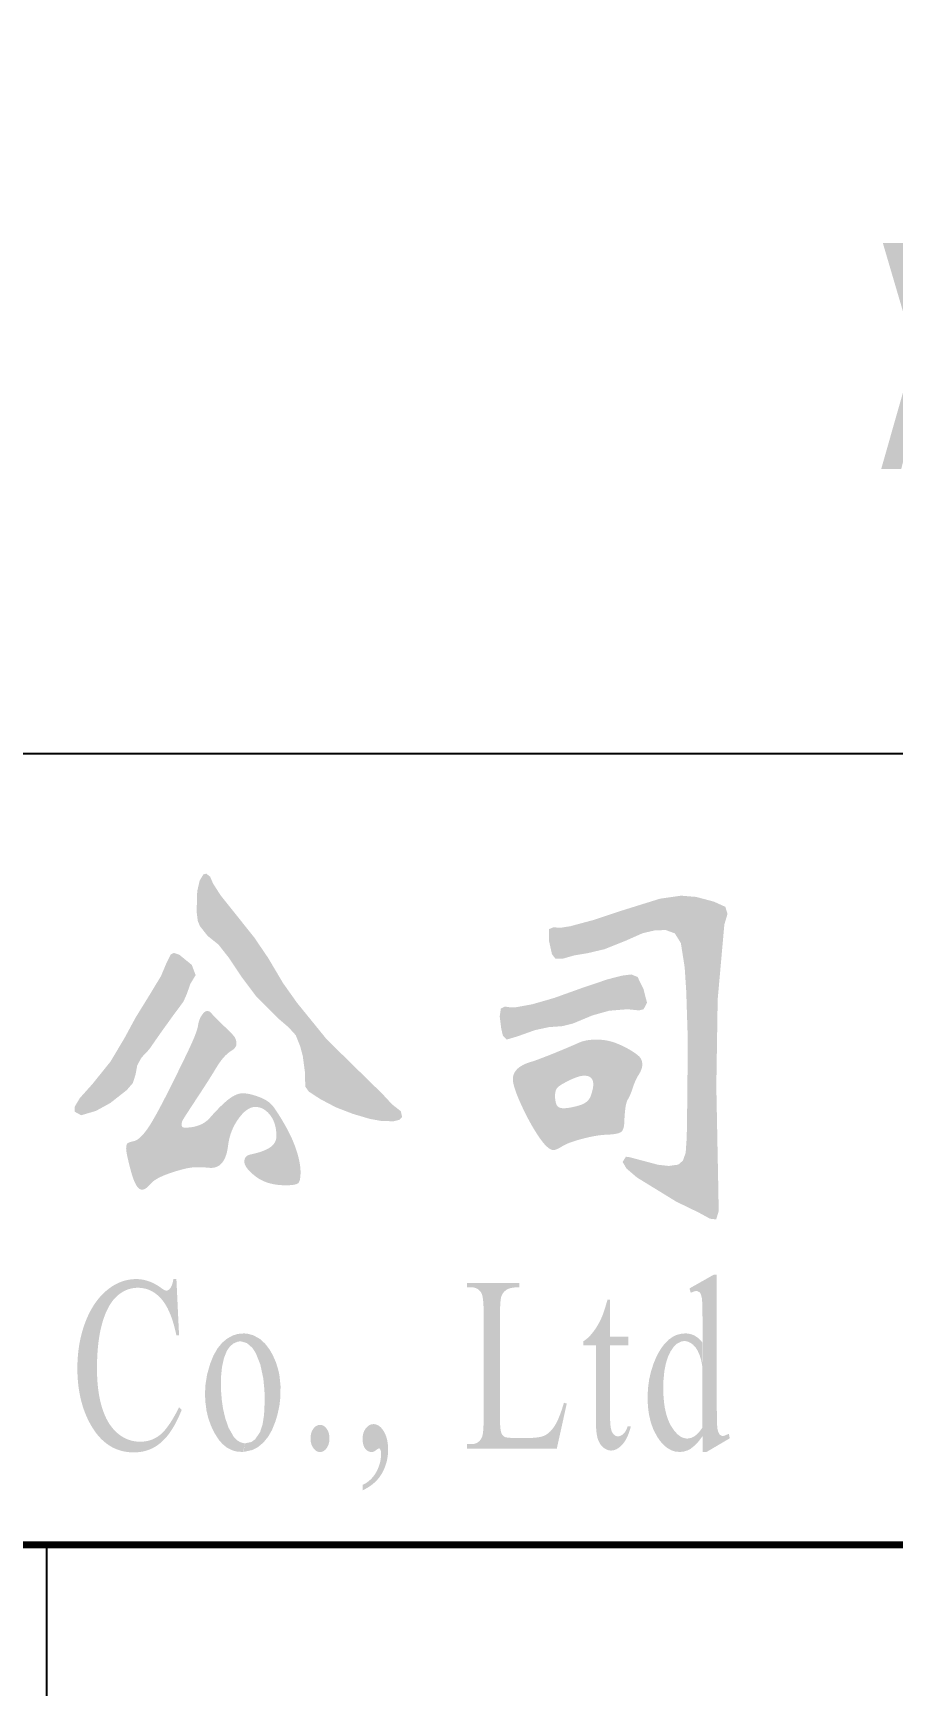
# Model space of a CAD drawing. Header units: millimetres. Extents: x -705761 to 1364679, y -410401 to 446404.
# Drawn here: x -521269 to -519747, y 202226 to 205151 of the extents above; entities that cross this region are included whole.
import ezdxf
from ezdxf.enums import TextEntityAlignment as Align

# ---------------------------------------------------------------- set-up
doc = ezdxf.new("R2010")
doc.units = ezdxf.units.MM
doc.layers.add('TK', color=7, linetype='Continuous')
doc.layers.add('模板-签名-公用', color=3, linetype='Continuous')
doc.layers.add('图框', color=7, linetype='Continuous', lineweight=13)
doc.styles.get("Standard").update_dxf_attribs({"font": 'arial.ttf'})
doc.styles.add('Style-仿宋_GB2312', font='')
doc.styles.add('宋体', font='', dxfattribs={"width": 0.7, "height": 2.5})
doc.styles.add('宋体_1', font='', dxfattribs={"width": 0.7, "height": 2.386364})
doc.styles.get('Style-仿宋_GB2312').set_extended_font_data('仿宋_GB2312')
doc.styles.get('宋体').set_extended_font_data('SimSun')
doc.styles.get('宋体_1').set_extended_font_data('SimSun')

# ---------------------------------------------------------------- blocks, each defined once
blk = doc.blocks.new('BSIET_专用图框_A3_6')
at = {"layer": '图框', "color": 7, "linetype": 'Continuous', "lineweight": 25}
blk.add_line((-52.2, 0), (-52.2, 5), dxfattribs=at)
at = {"layer": '图框', "lineweight": 100}
blk.add_lwpolyline([(-395, 292), (-5, 292), (-5, 5), (-395, 5)], close=True, dxfattribs=at)
at = {"layer": 'TK', "style": '宋体', "width": 0.7, "flags": 3}
for tag, p in [('LZHQ_N会签6_T6_H6', (-407.253, 57.082)), ('LZHQ_N会签5_T6_H6', (-407.253, 49.082)), ('LZHQ_N会签4_T6_H6', (-407.253, 41.082)), ('LZHQ_N会签3_T6_H6', (-407.253, 33.082)), ('LZHQ_N会签2_T6_H6', (-407.253, 25.082)), ('LZHQ_N会签1_T6_H6', (-407.253, 17.082))]:
    blk.add_attdef(tag, text='', height=2.5, dxfattribs=at).set_placement(p, align=Align.MIDDLE)
at = {"layer": '模板-签名-公用', "style": '宋体', "width": 0.7}
blk.add_attdef('LZTQINS', text='', height=2, dxfattribs=at).set_placement((-5, 5), align=Align.MIDDLE)
at = {"layer": '模板-签名-公用', "style": '宋体', "width": 0.7, "flags": 3}
blk.add_attdef('LZFRAME', (-40.909, 2.064), '', height=3, dxfattribs=at)
blk = doc.blocks.new('BSIET_材料表_5')
at = {"layer": '图框', "linetype": 'Continuous', "lineweight": 25, "extrusion": (0, 0, -1)}
for points in [[(41.064, 7.493), (40.967, 7.516), (40.912, 7.567), (40.936, 7.67), (41.091, 7.793), (41.263, 7.978), (41.833, 8.536), (42.248, 8.944), (42.769, 9.585), (43.019, 9.937), (43.281, 10.38), (43.523, 10.737), (43.885, 11.192), (44.124, 11.491), (44.256, 11.697), (44.309, 11.82), (44.378, 11.875), (44.429, 11.861), (44.495, 11.751), (44.538, 11.561), (44.548, 11.198), (44.528, 11.038), (44.49, 10.946), (44.354, 10.773), (44.163, 10.621), (43.98, 10.388), (43.749, 10.043), (43.485, 9.691), (43.113, 9.32), (42.92, 9.154), (42.795, 9.016), (42.713, 8.811), (42.67, 8.644), (42.634, 8.375), (42.625, 8.102), (42.56, 8.015), (42.357, 7.883), (42.081, 7.738), (41.785, 7.624), (41.481, 7.534), (41.274, 7.497)], [(35.356, 5.756), (35.312, 5.903), (35.318, 6.266), (35.354, 8.113), (35.33, 9.647), (35.212, 10.974), (35.156, 11.161), (35.194, 11.287), (35.396, 11.379), (35.712, 11.463), (35.978, 11.485), (36.349, 11.432), (37.093, 11.2), (37.529, 11.054), (37.938, 10.944), (38.104, 10.918), (38.24, 10.924), (38.313, 10.893), (38.317, 10.697), (38.262, 10.45), (38.201, 10.37), (38.077, 10.368), (37.862, 10.429), (37.631, 10.467), (37.332, 10.538), (36.961, 10.686), (36.66, 10.82), (36.437, 10.872), (36.248, 10.876), (36.088, 10.818), (35.981, 10.645), (35.914, 10.218), (35.886, 9.793), (35.861, 9.008), (35.865, 8.058), (35.877, 7.212), (35.896, 6.935), (35.946, 6.795), (36.028, 6.725), (36.195, 6.702), (36.385, 6.723), (36.893, 6.858), (36.955, 6.865), (37.011, 6.772), (36.945, 6.658), (36.76, 6.499), (36.064, 6.071), (35.666, 5.878), (35.465, 5.768)], [(46.591, 7.599), (46.33, 7.676), (46.075, 7.816), (45.785, 8.044), (45.677, 8.168), (45.628, 8.322), (45.599, 8.483), (45.524, 8.619), (45.387, 8.765), (45.193, 9.045), (44.948, 9.386), (44.784, 9.606), (44.722, 9.745), (44.66, 9.922), (44.566, 10.079), (44.634, 10.26), (44.854, 10.439), (44.953, 10.473), (45.005, 10.444), (45.082, 10.293), (45.178, 10.064), (45.36, 9.762), (45.63, 9.324), (45.829, 8.956), (46.075, 8.545), (46.394, 8.149), (46.613, 7.905), (46.703, 7.756), (46.706, 7.662)], [(39.063, 8.938), (38.875, 8.994), (38.563, 9.105), (38.319, 9.158), (38.08, 9.176), (37.891, 9.222), (37.546, 9.366), (37.249, 9.449), (36.929, 9.475), (36.722, 9.455), (36.641, 9.474), (36.581, 9.591), (36.642, 9.834), (36.747, 10.046), (36.858, 10.091), (37.021, 10.07), (37.279, 10.004), (37.72, 9.855), (38.225, 9.674), (38.614, 9.562), (38.897, 9.511), (38.996, 9.508), (39.095, 9.522), (39.167, 9.486), (39.186, 9.345), (39.158, 9.126), (39.128, 9.002)], [(35.597, 1.64), (35.526, 1.641), (35.116, 1.882), (35.132, 1.961), (35.213, 1.928), (35.239, 1.924), (35.264, 1.928), (35.296, 1.95), (35.321, 1.997), (35.335, 2.055), (35.341, 2.126), (35.347, 2.484), (35.347, 4.776), (35.402, 4.776), (35.828, 4.535), (35.807, 4.457), (35.744, 4.483), (35.696, 4.49), (35.644, 4.462), (35.627, 4.431), (35.61, 4.364), (35.602, 4.274), (35.597, 3.939), (35.597, 3.571), (35.604, 2.065), (35.597, 1.924)], [(43.727, 1.64), (43.693, 1.79), (43.773, 1.812), (43.824, 1.842), (43.894, 1.912), (43.985, 2.073), (44.041, 2.235), (44.08, 2.401), (44.102, 2.547), (44.115, 2.704), (44.119, 2.864), (44.115, 2.989), (44.1, 3.14), (44.065, 3.301), (44.014, 3.43), (43.958, 3.51), (43.895, 3.561), (43.824, 3.591), (43.762, 3.601), (43.713, 3.738), (43.822, 3.729), (43.908, 3.702), (44.011, 3.645), (44.098, 3.572), (44.18, 3.471), (44.252, 3.344), (44.308, 3.205), (44.364, 3.007), (44.393, 2.823), (44.4, 2.672), (44.395, 2.538), (44.374, 2.375), (44.344, 2.246), (44.296, 2.109), (44.235, 1.979), (44.152, 1.851), (44.088, 1.779), (44.014, 1.719), (43.921, 1.671), (43.84, 1.648)], [(43.721, 1.64), (43.56, 1.676), (43.463, 1.727), (43.365, 1.809), (43.282, 1.912), (43.217, 2.025), (43.154, 2.18), (43.115, 2.314), (43.082, 2.471), (43.066, 2.615), (43.064, 2.806), (43.08, 2.973), (43.092, 3.04), (43.116, 3.135), (43.147, 3.231), (43.2, 3.352), (43.259, 3.456), (43.337, 3.557), (43.427, 3.64), (43.548, 3.707), (43.649, 3.733), (43.715, 3.739), (43.763, 3.597), (43.66, 3.568), (43.563, 3.484), (43.502, 3.39), (43.421, 3.187), (43.368, 2.938), (43.348, 2.725), (43.344, 2.538), (43.355, 2.3), (43.381, 2.132), (43.426, 1.991), (43.514, 1.864), (43.579, 1.817), (43.692, 1.793)], [(36.002, 1.64), (35.934, 1.647), (35.867, 1.667), (35.81, 1.696), (35.727, 1.762), (35.665, 1.831), (35.597, 1.921), (35.602, 2.067), (35.669, 1.98), (35.733, 1.923), (35.792, 1.891), (35.867, 1.877), (35.899, 1.88), (35.946, 1.893), (35.984, 1.911), (36.04, 1.953), (36.095, 2.012), (36.161, 2.11), (36.206, 2.205), (36.236, 2.295), (36.266, 2.423), (36.279, 2.518), (36.288, 2.616), (36.293, 2.775), (36.29, 2.898), (36.273, 3.075), (36.247, 3.206), (36.205, 3.335), (36.165, 3.418), (36.114, 3.494), (36.054, 3.554), (35.97, 3.598), (35.908, 3.604), (35.853, 3.592), (35.809, 3.57), (35.765, 3.538), (35.72, 3.489), (35.684, 3.432), (35.651, 3.358), (35.63, 3.294), (35.617, 3.239), (35.607, 3.189), (35.598, 3.104), (35.6, 3.575), (35.63, 3.613), (35.674, 3.656), (35.737, 3.699), (35.788, 3.721), (35.847, 3.735), (35.896, 3.739), (35.978, 3.732), (36.058, 3.711), (36.121, 3.681), (36.199, 3.626), (36.271, 3.553), (36.322, 3.486), (36.38, 3.391), (36.426, 3.297), (36.465, 3.203), (36.51, 3.064), (36.543, 2.92), (36.562, 2.774), (36.569, 2.653), (36.569, 2.538), (36.559, 2.399), (36.543, 2.293), (36.511, 2.158), (36.469, 2.042), (36.401, 1.911), (36.342, 1.827), (36.284, 1.763), (36.223, 1.712), (36.155, 1.673), (36.086, 1.649)]]:
    blk.add_hatch(color=7, dxfattribs=at).paths.add_polyline_path(points)
at = {"layer": '图框', "linetype": 'Continuous', "lineweight": 20}
h = blk.add_hatch(color=7, dxfattribs=at)
edge = h.paths.add_edge_path()
edge.add_spline(control_points=[(-42.71, 6.593), (-42.71, 6.757), (-42.783, 6.979)], knot_values=[0, 0, 0, 1, 1, 1], degree=2, periodic=0)
edge.add_spline(control_points=[(-42.783, 6.979), (-42.856, 7.201), (-42.984, 7.423)], knot_values=[0, 0, 0, 1, 1, 1], degree=2, periodic=0)
edge.add_spline(control_points=[(-42.984, 7.423), (-43.111, 7.645), (-43.194, 7.754)], knot_values=[0, 0, 0, 1, 1, 1], degree=2, periodic=0)
edge.add_spline(control_points=[(-43.194, 7.754), (-43.277, 7.863), (-43.449, 7.925)], knot_values=[0, 0, 0, 1, 1, 1], degree=2, periodic=0)
edge.add_spline(control_points=[(-43.449, 7.925), (-43.621, 7.988), (-43.733, 7.988)], knot_values=[0, 0, 0, 1, 1, 1], degree=2, periodic=0)
edge.add_spline(control_points=[(-43.733, 7.988), (-43.844, 7.988), (-43.981, 7.883)], knot_values=[0, 0, 0, 1, 1, 1], degree=2, periodic=0)
edge.add_spline(control_points=[(-43.981, 7.883), (-44.118, 7.777), (-44.316, 7.551)], knot_values=[0, 0, 0, 1, 1, 1], degree=2, periodic=0)
edge.add_spline(control_points=[(-44.316, 7.551), (-44.469, 7.38), (-44.756, 7.38)], knot_values=[0, 0, 0, 1, 1, 1], degree=2, periodic=0)
edge.add_spline(control_points=[(-44.756, 7.38), (-44.813, 7.38), (-44.813, 7.427)], knot_values=[0, 0, 0, 1, 1, 1], degree=2, periodic=0)
edge.add_spline(control_points=[(-44.813, 7.427), (-44.813, 7.473), (-44.803, 7.497)], knot_values=[0, 0, 0, 1, 1, 1], degree=2, periodic=0)
edge.add_spline(control_points=[(-44.803, 7.497), (-44.794, 7.52), (-44.558, 7.879)], knot_values=[0, 0, 0, 1, 1, 1], degree=2, periodic=0)
edge.add_spline(control_points=[(-44.558, 7.879), (-44.322, 8.237), (-44.227, 8.397)], knot_values=[0, 0, 0, 1, 1, 1], degree=2, periodic=0)
edge.add_spline(control_points=[(-44.227, 8.397), (-44.131, 8.556), (-44.067, 8.626)], knot_values=[0, 0, 0, 1, 1, 1], degree=2, periodic=0)
edge.add_spline(control_points=[(-44.067, 8.626), (-44.003, 8.697), (-43.924, 8.747)], knot_values=[0, 0, 0, 1, 1, 1], degree=2, periodic=0)
edge.add_spline(control_points=[(-43.924, 8.747), (-43.844, 8.798), (-43.844, 8.864)], knot_values=[0, 0, 0, 1, 1, 1], degree=2, periodic=0)
edge.add_spline(control_points=[(-43.844, 8.864), (-43.844, 8.93), (-43.876, 8.981)], knot_values=[0, 0, 0, 1, 1, 1], degree=2, periodic=0)
edge.add_spline(control_points=[(-43.876, 8.981), (-43.908, 9.032), (-44.074, 9.187)], knot_values=[0, 0, 0, 1, 1, 1], degree=2, periodic=0)
edge.add_spline(control_points=[(-44.074, 9.187), (-44.239, 9.343), (-44.278, 9.394)], knot_values=[0, 0, 0, 1, 1, 1], degree=2, periodic=0)
edge.add_spline(control_points=[(-44.278, 9.394), (-44.316, 9.444), (-44.36, 9.444)], knot_values=[0, 0, 0, 1, 1, 1], degree=2, periodic=0)
edge.add_spline(control_points=[(-44.36, 9.444), (-44.405, 9.444), (-44.456, 9.37)], knot_values=[0, 0, 0, 1, 1, 1], degree=2, periodic=0)
edge.add_spline(control_points=[(-44.456, 9.37), (-44.507, 9.297), (-44.523, 9.191)], knot_values=[0, 0, 0, 1, 1, 1], degree=2, periodic=0)
edge.add_spline(control_points=[(-44.523, 9.191), (-44.539, 9.086), (-44.638, 8.868)], knot_values=[0, 0, 0, 1, 1, 1], degree=2, periodic=0)
edge.add_spline(control_points=[(-44.638, 8.868), (-44.736, 8.65), (-45.02, 8.081)], knot_values=[0, 0, 0, 1, 1, 1], degree=2, periodic=0)
edge.add_spline(control_points=[(-45.02, 8.081), (-45.304, 7.513), (-45.434, 7.337)], knot_values=[0, 0, 0, 1, 1, 1], degree=2, periodic=0)
edge.add_spline(control_points=[(-45.434, 7.337), (-45.565, 7.162), (-45.654, 7.142)], knot_values=[0, 0, 0, 1, 1, 1], degree=2, periodic=0)
edge.add_spline(control_points=[(-45.654, 7.142), (-45.744, 7.123), (-45.769, 7.103)], knot_values=[0, 0, 0, 1, 1, 1], degree=2, periodic=0)
edge.add_spline(control_points=[(-45.769, 7.103), (-45.795, 7.084), (-45.795, 7.006)], knot_values=[0, 0, 0, 1, 1, 1], degree=2, periodic=0)
edge.add_spline(control_points=[(-45.795, 7.006), (-45.795, 6.928), (-45.709, 6.605)], knot_values=[0, 0, 0, 1, 1, 1], degree=2, periodic=0)
edge.add_spline(control_points=[(-45.709, 6.605), (-45.622, 6.282), (-45.514, 6.282)], knot_values=[0, 0, 0, 1, 1, 1], degree=2, periodic=0)
edge.add_spline(control_points=[(-45.514, 6.282), (-45.45, 6.282), (-45.361, 6.387)], knot_values=[0, 0, 0, 1, 1, 1], degree=2, periodic=0)
edge.add_spline(control_points=[(-45.361, 6.387), (-45.272, 6.492), (-44.988, 6.585)], knot_values=[0, 0, 0, 1, 1, 1], degree=2, periodic=0)
edge.add_spline(control_points=[(-44.988, 6.585), (-44.705, 6.679), (-44.564, 6.679)], knot_values=[0, 0, 0, 1, 1, 1], degree=2, periodic=0)
edge.add_spline(control_points=[(-44.564, 6.679), (-44.424, 6.679), (-44.341, 6.671)], knot_values=[0, 0, 0, 1, 1, 1], degree=2, periodic=0)
edge.add_spline(control_points=[(-44.341, 6.671), (-44.042, 6.632), (-43.991, 7.068)], knot_values=[0, 0, 0, 1, 1, 1], degree=2, periodic=0)
edge.add_spline(control_points=[(-43.991, 7.068), (-43.959, 7.326), (-43.809, 7.536)], knot_values=[0, 0, 0, 1, 1, 1], degree=2, periodic=0)
edge.add_spline(control_points=[(-43.809, 7.536), (-43.659, 7.746), (-43.51, 7.746)], knot_values=[0, 0, 0, 1, 1, 1], degree=2, periodic=0)
edge.add_spline(control_points=[(-43.51, 7.746), (-43.36, 7.746), (-43.248, 7.602)], knot_values=[0, 0, 0, 1, 1, 1], degree=2, periodic=0)
edge.add_spline(control_points=[(-43.248, 7.602), (-43.137, 7.458), (-43.137, 7.232)], knot_values=[0, 0, 0, 1, 1, 1], degree=2, periodic=0)
edge.add_spline(control_points=[(-43.137, 7.232), (-43.137, 7.107), (-43.251, 7.029)], knot_values=[0, 0, 0, 1, 1, 1], degree=2, periodic=0)
edge.add_spline(control_points=[(-43.251, 7.029), (-43.366, 6.952), (-43.596, 6.905)], knot_values=[0, 0, 0, 1, 1, 1], degree=2, periodic=0)
edge.add_spline(control_points=[(-43.596, 6.905), (-43.704, 6.881), (-43.704, 6.776)], knot_values=[0, 0, 0, 1, 1, 1], degree=2, periodic=0)
edge.add_spline(control_points=[(-43.704, 6.776), (-43.704, 6.671), (-43.503, 6.515)], knot_values=[0, 0, 0, 1, 1, 1], degree=2, periodic=0)
edge.add_spline(control_points=[(-43.503, 6.515), (-43.302, 6.36), (-42.971, 6.36)], knot_values=[0, 0, 0, 1, 1, 1], degree=2, periodic=0)
edge.add_spline(control_points=[(-42.971, 6.36), (-42.799, 6.36), (-42.754, 6.395)], knot_values=[0, 0, 0, 1, 1, 1], degree=2, periodic=0)
edge.add_spline(control_points=[(-42.754, 6.395), (-42.71, 6.43), (-42.71, 6.593)], knot_values=[0, 0, 0, 1, 1, 1], degree=2, periodic=0)
h = blk.add_hatch(color=7, dxfattribs=at)
edge = h.paths.add_edge_path()
edge.add_spline(control_points=[(-36.664, 8.494), (-36.664, 8.556), (-36.69, 8.603)], knot_values=[0, 0, 0, 1, 1, 1], degree=2, periodic=0)
edge.add_spline(control_points=[(-36.69, 8.603), (-36.715, 8.65), (-36.843, 8.732)], knot_values=[0, 0, 0, 1, 1, 1], degree=2, periodic=0)
edge.add_spline(control_points=[(-36.843, 8.732), (-36.97, 8.813), (-37.13, 8.876)], knot_values=[0, 0, 0, 1, 1, 1], degree=2, periodic=0)
edge.add_spline(control_points=[(-37.13, 8.876), (-37.289, 8.938), (-37.477, 8.938)], knot_values=[0, 0, 0, 1, 1, 1], degree=2, periodic=0)
edge.add_spline(control_points=[(-37.477, 8.938), (-37.665, 8.938), (-37.792, 8.88)], knot_values=[0, 0, 0, 1, 1, 1], degree=2, periodic=0)
edge.add_spline(control_points=[(-37.792, 8.88), (-37.92, 8.821), (-38.207, 8.704)], knot_values=[0, 0, 0, 1, 1, 1], degree=2, periodic=0)
edge.add_spline(control_points=[(-38.207, 8.704), (-38.494, 8.588), (-38.615, 8.549)], knot_values=[0, 0, 0, 1, 1, 1], degree=2, periodic=0)
edge.add_spline(control_points=[(-38.615, 8.549), (-38.953, 8.455), (-38.953, 8.237)], knot_values=[0, 0, 0, 1, 1, 1], degree=2, periodic=0)
edge.add_spline(control_points=[(-38.953, 8.237), (-38.953, 8.105), (-38.8, 7.773)], knot_values=[0, 0, 0, 1, 1, 1], degree=2, periodic=0)
edge.add_spline(control_points=[(-38.8, 7.773), (-38.647, 7.442), (-38.49, 7.213)], knot_values=[0, 0, 0, 1, 1, 1], degree=2, periodic=0)
edge.add_spline(control_points=[(-38.49, 7.213), (-38.334, 6.983), (-38.232, 6.983)], knot_values=[0, 0, 0, 1, 1, 1], degree=2, periodic=0)
edge.add_spline(control_points=[(-38.232, 6.983), (-38.188, 6.983), (-38.082, 7.049)], knot_values=[0, 0, 0, 1, 1, 1], degree=2, periodic=0)
edge.add_spline(control_points=[(-38.082, 7.049), (-37.977, 7.115), (-37.729, 7.181)], knot_values=[0, 0, 0, 1, 1, 1], degree=2, periodic=0)
edge.add_spline(control_points=[(-37.729, 7.181), (-37.48, 7.248), (-37.292, 7.255)], knot_values=[0, 0, 0, 1, 1, 1], degree=2, periodic=0)
edge.add_spline(control_points=[(-37.292, 7.255), (-37.104, 7.263), (-37.047, 7.298)], knot_values=[0, 0, 0, 1, 1, 1], degree=2, periodic=0)
edge.add_spline(control_points=[(-37.047, 7.298), (-36.989, 7.333), (-36.983, 7.458)], knot_values=[0, 0, 0, 1, 1, 1], degree=2, periodic=0)
edge.add_spline(control_points=[(-36.983, 7.458), (-36.97, 7.801), (-36.922, 7.875)], knot_values=[0, 0, 0, 1, 1, 1], degree=2, periodic=0)
edge.add_spline(control_points=[(-36.922, 7.875), (-36.875, 7.949), (-36.833, 8.081)], knot_values=[0, 0, 0, 1, 1, 1], degree=2, periodic=0)
edge.add_spline(control_points=[(-36.833, 8.081), (-36.792, 8.214), (-36.728, 8.315)], knot_values=[0, 0, 0, 1, 1, 1], degree=2, periodic=0)
edge.add_spline(control_points=[(-36.728, 8.315), (-36.664, 8.416), (-36.664, 8.494)], knot_values=[0, 0, 0, 1, 1, 1], degree=2, periodic=0)
edge = h.paths.add_edge_path(flags=16)
edge.add_spline(control_points=[(-38.06, 7.723), (-38.149, 7.723), (-38.178, 7.781)], knot_values=[0, 0, 0, 1, 1, 1], degree=2, periodic=0)
edge.add_spline(control_points=[(-38.178, 7.781), (-38.207, 7.84), (-38.207, 7.945)], knot_values=[0, 0, 0, 1, 1, 1], degree=2, periodic=0)
edge.add_spline(control_points=[(-38.207, 7.945), (-38.207, 8.05), (-38.156, 8.097)], knot_values=[0, 0, 0, 1, 1, 1], degree=2, periodic=0)
edge.add_spline(control_points=[(-38.156, 8.097), (-38.105, 8.144), (-37.945, 8.221)], knot_values=[0, 0, 0, 1, 1, 1], degree=2, periodic=0)
edge.add_spline(control_points=[(-37.945, 8.221), (-37.786, 8.299), (-37.69, 8.299)], knot_values=[0, 0, 0, 1, 1, 1], degree=2, periodic=0)
edge.add_spline(control_points=[(-37.69, 8.299), (-37.531, 8.299), (-37.531, 8.144)], knot_values=[0, 0, 0, 1, 1, 1], degree=2, periodic=0)
edge.add_spline(control_points=[(-37.531, 8.144), (-37.531, 8.066), (-37.576, 7.941)], knot_values=[0, 0, 0, 1, 1, 1], degree=2, periodic=0)
edge.add_spline(control_points=[(-37.576, 7.941), (-37.62, 7.816), (-37.789, 7.77)], knot_values=[0, 0, 0, 1, 1, 1], degree=2, periodic=0)
edge.add_spline(control_points=[(-37.789, 7.77), (-37.958, 7.723), (-38.06, 7.723)], knot_values=[0, 0, 0, 1, 1, 1], degree=2, periodic=0)
h = blk.add_hatch(color=7, dxfattribs=at)
edge = h.paths.add_edge_path()
edge.add_line((-44.906, 4.7), (-44.959, 4.7))
edge.add_spline(control_points=[(-44.959, 4.7), (-44.976, 4.596), (-45.015, 4.537)], knot_values=[0, 0, 0, 1, 1, 1], degree=2, periodic=0)
edge.add_spline(control_points=[(-45.015, 4.537), (-45.045, 4.496), (-45.086, 4.496)], knot_values=[0, 0, 0, 1, 1, 1], degree=2, periodic=0)
edge.add_spline(control_points=[(-45.086, 4.496), (-45.114, 4.496), (-45.177, 4.544)], knot_values=[0, 0, 0, 1, 1, 1], degree=2, periodic=0)
edge.add_spline(control_points=[(-45.177, 4.544), (-45.393, 4.7), (-45.615, 4.7)], knot_values=[0, 0, 0, 1, 1, 1], degree=2, periodic=0)
edge.add_spline(control_points=[(-45.615, 4.7), (-45.901, 4.7), (-46.142, 4.497)], knot_values=[0, 0, 0, 1, 1, 1], degree=2, periodic=0)
edge.add_spline(control_points=[(-46.142, 4.497), (-46.383, 4.295), (-46.521, 3.927)], knot_values=[0, 0, 0, 1, 1, 1], degree=2, periodic=0)
edge.add_spline(control_points=[(-46.521, 3.927), (-46.658, 3.56), (-46.658, 3.121)], knot_values=[0, 0, 0, 1, 1, 1], degree=2, periodic=0)
edge.add_spline(control_points=[(-46.658, 3.121), (-46.658, 2.576), (-46.45, 2.173)], knot_values=[0, 0, 0, 1, 1, 1], degree=2, periodic=0)
edge.add_spline(control_points=[(-46.45, 2.173), (-46.17, 1.633), (-45.66, 1.633)], knot_values=[0, 0, 0, 1, 1, 1], degree=2, periodic=0)
edge.add_spline(control_points=[(-45.66, 1.633), (-45.377, 1.633), (-45.172, 1.814)], knot_values=[0, 0, 0, 1, 1, 1], degree=2, periodic=0)
edge.add_spline(control_points=[(-45.172, 1.814), (-44.966, 1.996), (-44.812, 2.387)], knot_values=[0, 0, 0, 1, 1, 1], degree=2, periodic=0)
edge.add_line((-44.812, 2.387), (-44.859, 2.431))
edge.add_spline(control_points=[(-44.859, 2.431), (-45.041, 2.067), (-45.194, 1.944)], knot_values=[0, 0, 0, 1, 1, 1], degree=2, periodic=0)
edge.add_spline(control_points=[(-45.194, 1.944), (-45.346, 1.822), (-45.546, 1.822)], knot_values=[0, 0, 0, 1, 1, 1], degree=2, periodic=0)
edge.add_spline(control_points=[(-45.546, 1.822), (-45.775, 1.822), (-45.954, 1.978)], knot_values=[0, 0, 0, 1, 1, 1], degree=2, periodic=0)
edge.add_spline(control_points=[(-45.954, 1.978), (-46.133, 2.134), (-46.222, 2.426)], knot_values=[0, 0, 0, 1, 1, 1], degree=2, periodic=0)
edge.add_spline(control_points=[(-46.222, 2.426), (-46.311, 2.718), (-46.311, 3.117)], knot_values=[0, 0, 0, 1, 1, 1], degree=2, periodic=0)
edge.add_spline(control_points=[(-46.311, 3.117), (-46.311, 3.6), (-46.217, 3.925)], knot_values=[0, 0, 0, 1, 1, 1], degree=2, periodic=0)
edge.add_spline(control_points=[(-46.217, 3.925), (-46.123, 4.25), (-45.958, 4.398)], knot_values=[0, 0, 0, 1, 1, 1], degree=2, periodic=0)
edge.add_spline(control_points=[(-45.958, 4.398), (-45.793, 4.546), (-45.59, 4.546)], knot_values=[0, 0, 0, 1, 1, 1], degree=2, periodic=0)
edge.add_spline(control_points=[(-45.59, 4.546), (-45.346, 4.546), (-45.173, 4.349)], knot_values=[0, 0, 0, 1, 1, 1], degree=2, periodic=0)
edge.add_spline(control_points=[(-45.173, 4.349), (-44.999, 4.152), (-44.906, 3.703)], knot_values=[0, 0, 0, 1, 1, 1], degree=2, periodic=0)
edge.add_line((-44.906, 3.703), (-44.859, 3.703))
edge.add_line((-44.859, 3.703), (-44.906, 4.7))
h = blk.add_hatch(color=7, dxfattribs=at)
edge = h.paths.add_edge_path()
edge.add_spline(control_points=[(-38.05, 2.512), (-38.129, 2.239), (-38.208, 2.113)], knot_values=[0, 0, 0, 1, 1, 1], degree=2, periodic=0)
edge.add_spline(control_points=[(-38.208, 2.113), (-38.287, 1.986), (-38.382, 1.936)], knot_values=[0, 0, 0, 1, 1, 1], degree=2, periodic=0)
edge.add_spline(control_points=[(-38.382, 1.936), (-38.477, 1.887), (-38.714, 1.887)], knot_values=[0, 0, 0, 1, 1, 1], degree=2, periodic=0)
edge.add_line((-38.714, 1.887), (-38.864, 1.887))
edge.add_spline(control_points=[(-38.864, 1.887), (-39.062, 1.887), (-39.1, 1.908)], knot_values=[0, 0, 0, 1, 1, 1], degree=2, periodic=0)
edge.add_spline(control_points=[(-39.1, 1.908), (-39.138, 1.93), (-39.156, 1.975)], knot_values=[0, 0, 0, 1, 1, 1], degree=2, periodic=0)
edge.add_spline(control_points=[(-39.156, 1.975), (-39.181, 2.042), (-39.181, 2.222)], knot_values=[0, 0, 0, 1, 1, 1], degree=2, periodic=0)
edge.add_line((-39.181, 2.222), (-39.181, 4.065))
edge.add_spline(control_points=[(-39.181, 4.065), (-39.181, 4.326), (-39.156, 4.396)], knot_values=[0, 0, 0, 1, 1, 1], degree=2, periodic=0)
edge.add_spline(control_points=[(-39.156, 4.396), (-39.132, 4.465), (-39.066, 4.51)], knot_values=[0, 0, 0, 1, 1, 1], degree=2, periodic=0)
edge.add_spline(control_points=[(-39.066, 4.51), (-39, 4.556), (-38.837, 4.554)], knot_values=[0, 0, 0, 1, 1, 1], degree=2, periodic=0)
edge.add_line((-38.837, 4.554), (-38.837, 4.633))
edge.add_line((-38.837, 4.633), (-39.764, 4.633))
edge.add_line((-39.764, 4.633), (-39.764, 4.554))
edge.add_line((-39.764, 4.554), (-39.688, 4.554))
edge.add_spline(control_points=[(-39.688, 4.554), (-39.572, 4.554), (-39.513, 4.458)], knot_values=[0, 0, 0, 1, 1, 1], degree=2, periodic=0)
edge.add_spline(control_points=[(-39.513, 4.458), (-39.471, 4.388), (-39.471, 4.113)], knot_values=[0, 0, 0, 1, 1, 1], degree=2, periodic=0)
edge.add_line((-39.471, 4.113), (-39.471, 2.22))
edge.add_spline(control_points=[(-39.471, 2.22), (-39.471, 1.969), (-39.502, 1.9)], knot_values=[0, 0, 0, 1, 1, 1], degree=2, periodic=0)
edge.add_spline(control_points=[(-39.502, 1.9), (-39.558, 1.779), (-39.688, 1.779)], knot_values=[0, 0, 0, 1, 1, 1], degree=2, periodic=0)
edge.add_line((-39.688, 1.779), (-39.764, 1.779))
edge.add_line((-39.764, 1.779), (-39.764, 1.7))
edge.add_line((-39.764, 1.7), (-38.176, 1.7))
edge.add_line((-38.176, 1.7), (-38, 2.497))
edge.add_line((-38, 2.497), (-38.05, 2.512))
h = blk.add_hatch(color=7, dxfattribs=at)
edge = h.paths.add_edge_path()
edge.add_line((-37.233, 4.333), (-37.28, 4.333))
edge.add_spline(control_points=[(-37.28, 4.333), (-37.342, 4.114), (-37.378, 4.032)], knot_values=[0, 0, 0, 1, 1, 1], degree=2, periodic=0)
edge.add_spline(control_points=[(-37.378, 4.032), (-37.446, 3.876), (-37.534, 3.763)], knot_values=[0, 0, 0, 1, 1, 1], degree=2, periodic=0)
edge.add_spline(control_points=[(-37.534, 3.763), (-37.621, 3.649), (-37.704, 3.602)], knot_values=[0, 0, 0, 1, 1, 1], degree=2, periodic=0)
edge.add_line((-37.704, 3.602), (-37.704, 3.53))
edge.add_line((-37.704, 3.53), (-37.484, 3.53))
edge.add_line((-37.484, 3.53), (-37.484, 2.197))
edge.add_spline(control_points=[(-37.484, 2.197), (-37.484, 1.982), (-37.453, 1.879)], knot_values=[0, 0, 0, 1, 1, 1], degree=2, periodic=0)
edge.add_spline(control_points=[(-37.453, 1.879), (-37.421, 1.777), (-37.354, 1.721)], knot_values=[0, 0, 0, 1, 1, 1], degree=2, periodic=0)
edge.add_spline(control_points=[(-37.354, 1.721), (-37.287, 1.666), (-37.217, 1.666)], knot_values=[0, 0, 0, 1, 1, 1], degree=2, periodic=0)
edge.add_spline(control_points=[(-37.217, 1.666), (-37.113, 1.666), (-37.016, 1.773)], knot_values=[0, 0, 0, 1, 1, 1], degree=2, periodic=0)
edge.add_spline(control_points=[(-37.016, 1.773), (-36.919, 1.88), (-36.866, 2.093)], knot_values=[0, 0, 0, 1, 1, 1], degree=2, periodic=0)
edge.add_line((-36.866, 2.093), (-36.924, 2.093))
edge.add_spline(control_points=[(-36.924, 2.093), (-36.95, 2.006), (-36.997, 1.962)], knot_values=[0, 0, 0, 1, 1, 1], degree=2, periodic=0)
edge.add_spline(control_points=[(-36.997, 1.962), (-37.044, 1.918), (-37.095, 1.918)], knot_values=[0, 0, 0, 1, 1, 1], degree=2, periodic=0)
edge.add_spline(control_points=[(-37.095, 1.918), (-37.155, 1.918), (-37.194, 1.985)], knot_values=[0, 0, 0, 1, 1, 1], degree=2, periodic=0)
edge.add_spline(control_points=[(-37.194, 1.985), (-37.233, 2.052), (-37.233, 2.245)], knot_values=[0, 0, 0, 1, 1, 1], degree=2, periodic=0)
edge.add_line((-37.233, 2.245), (-37.233, 3.53))
edge.add_line((-37.233, 3.53), (-36.909, 3.53))
edge.add_line((-36.909, 3.53), (-36.909, 3.681))
edge.add_line((-36.909, 3.681), (-37.233, 3.681))
edge.add_line((-37.233, 3.681), (-37.233, 4.333))
h = blk.add_hatch(color=7, dxfattribs=at)
edge = h.paths.add_edge_path()
edge.add_spline(control_points=[(-42.365, 2.119), (-42.435, 2.119), (-42.484, 2.05)], knot_values=[0, 0, 0, 1, 1, 1], degree=2, periodic=0)
edge.add_spline(control_points=[(-42.484, 2.05), (-42.533, 1.981), (-42.533, 1.879)], knot_values=[0, 0, 0, 1, 1, 1], degree=2, periodic=0)
edge.add_spline(control_points=[(-42.533, 1.879), (-42.533, 1.78), (-42.484, 1.71)], knot_values=[0, 0, 0, 1, 1, 1], degree=2, periodic=0)
edge.add_spline(control_points=[(-42.484, 1.71), (-42.435, 1.64), (-42.365, 1.64)], knot_values=[0, 0, 0, 1, 1, 1], degree=2, periodic=0)
edge.add_spline(control_points=[(-42.365, 1.64), (-42.296, 1.64), (-42.247, 1.71)], knot_values=[0, 0, 0, 1, 1, 1], degree=2, periodic=0)
edge.add_spline(control_points=[(-42.247, 1.71), (-42.198, 1.78), (-42.198, 1.879)], knot_values=[0, 0, 0, 1, 1, 1], degree=2, periodic=0)
edge.add_spline(control_points=[(-42.198, 1.879), (-42.198, 1.979), (-42.246, 2.049)], knot_values=[0, 0, 0, 1, 1, 1], degree=2, periodic=0)
edge.add_spline(control_points=[(-42.246, 2.049), (-42.294, 2.119), (-42.365, 2.119)], knot_values=[0, 0, 0, 1, 1, 1], degree=2, periodic=0)
h = blk.add_hatch(color=7, dxfattribs=at)
edge = h.paths.add_edge_path()
edge.add_spline(control_points=[(-41.612, 0.962), (-41.377, 1.072), (-41.269, 1.264)], knot_values=[0, 0, 0, 1, 1, 1], degree=2, periodic=0)
edge.add_spline(control_points=[(-41.269, 1.264), (-41.161, 1.455), (-41.161, 1.679)], knot_values=[0, 0, 0, 1, 1, 1], degree=2, periodic=0)
edge.add_spline(control_points=[(-41.161, 1.679), (-41.161, 1.884), (-41.239, 2.009)], knot_values=[0, 0, 0, 1, 1, 1], degree=2, periodic=0)
edge.add_spline(control_points=[(-41.239, 2.009), (-41.317, 2.133), (-41.417, 2.133)], knot_values=[0, 0, 0, 1, 1, 1], degree=2, periodic=0)
edge.add_spline(control_points=[(-41.417, 2.133), (-41.498, 2.133), (-41.555, 2.058)], knot_values=[0, 0, 0, 1, 1, 1], degree=2, periodic=0)
edge.add_spline(control_points=[(-41.555, 2.058), (-41.612, 1.982), (-41.612, 1.876)], knot_values=[0, 0, 0, 1, 1, 1], degree=2, periodic=0)
edge.add_spline(control_points=[(-41.612, 1.876), (-41.612, 1.765), (-41.568, 1.703)], knot_values=[0, 0, 0, 1, 1, 1], degree=2, periodic=0)
edge.add_spline(control_points=[(-41.568, 1.703), (-41.524, 1.64), (-41.45, 1.64)], knot_values=[0, 0, 0, 1, 1, 1], degree=2, periodic=0)
edge.add_spline(control_points=[(-41.45, 1.64), (-41.42, 1.64), (-41.392, 1.659)], knot_values=[0, 0, 0, 1, 1, 1], degree=2, periodic=0)
edge.add_spline(control_points=[(-41.392, 1.659), (-41.336, 1.703), (-41.32, 1.703)], knot_values=[0, 0, 0, 1, 1, 1], degree=2, periodic=0)
edge.add_spline(control_points=[(-41.32, 1.703), (-41.309, 1.703), (-41.298, 1.683)], knot_values=[0, 0, 0, 1, 1, 1], degree=2, periodic=0)
edge.add_spline(control_points=[(-41.298, 1.683), (-41.285, 1.655), (-41.285, 1.614)], knot_values=[0, 0, 0, 1, 1, 1], degree=2, periodic=0)
edge.add_spline(control_points=[(-41.285, 1.614), (-41.285, 1.44), (-41.37, 1.286)], knot_values=[0, 0, 0, 1, 1, 1], degree=2, periodic=0)
edge.add_spline(control_points=[(-41.37, 1.286), (-41.456, 1.131), (-41.612, 1.057)], knot_values=[0, 0, 0, 1, 1, 1], degree=2, periodic=0)
edge.add_line((-41.612, 1.057), (-41.612, 0.962))
at = {"layer": '图框', "color": 7, "linetype": 'Continuous', "lineweight": 25}
blk.add_line((-282, 14), (0, 14), dxfattribs=at)
at = {"layer": '图框', "color": 7, "linetype": 'Continuous', "lineweight": 100}
blk.add_line((-390, 0), (0, 0), dxfattribs=at)
at = {"layer": '图框', "color": 7, "style": 'Style-仿宋_GB2312', "width": 0.7}
for tag, height, p in [('质量', 3, (-191, 52.5)), ('比例', 3, (-191, 45.5)), ('出图日期', 3, (-191, 38.5)), ('总页数', 4, (-19.517, 35.142)), ('页码', 4, (-38.162, 35.008)), ('版本号', 2.5, (-6.095, 34.926)), ('专业', 3, (-191, 31.5)), ('项目编号', 3, (-191, 24.5)), ('图号', 4, (-24, 21)), ('设计阶段', 3, (-220, 17.5))]:
    blk.add_attdef(tag, text='', height=height, dxfattribs=at).set_placement(p, align=Align.MIDDLE)
at = {"layer": '图框', "style": '宋体_1', "width": 0.7, "flags": 3}
for tag, height, p in [('N审定_T5', 2.5, (-250.932, 52.29)), ('N审核_T5', 2.5, (-250.932, 45.29)), ('N校对_T5', 2.5, (-250.932, 38.29)), ('LZCO_NCB-W67-H36-D10_T7', 3, (-322.972, 34.135)), ('LZCO_NCB-W67-H36-D10_T7', 3, (-322.972, 34.135)), ('N设计_T5', 2.5, (-250.932, 31.29)), ('N制图_T5', 2.5, (-250.932, 24.29))]:
    blk.add_attdef(tag, text='', height=height, dxfattribs=at).set_placement(p, align=Align.MIDDLE_CENTER)
for tag, p in [('N审定_T6_H12_MV0.5_W15', (-231.906, 51.507)), ('N审核_T6_H12_MV0.5_W15', (-231.906, 44.507)), ('N校对_T6_H12_MV0.5_W15', (-231.906, 37.507)), ('N设计_T6_H12_MV0.5_W15', (-231.906, 30.507)), ('N制图_T6_H12_MV0.5_W15', (-231.906, 23.507))]:
    blk.add_attdef(tag, text='', height=1.5, dxfattribs=at).set_placement(p, align=Align.CENTER)
at = {"layer": '图框', "color": 7, "lineweight": 30, "width": 0.7, "flags": 104}
for tag, p in [('项目名称', (-79.178, 49.101)), ('子项', (-111.074, 34.832)), ('图名', (-111, 21))]:
    blk.add_attdef(tag, text='', height=4, dxfattribs=at).set_placement(p, align=Align.MIDDLE_CENTER)
at = {"layer": '图框', "style": '宋体', "width": 0.7, "flags": 3}
blk.add_attdef('LZBARCODE_T1', text='', height=3, dxfattribs=at).set_placement((-364.444, 3.341), align=Align.BOTTOM_RIGHT)

msp = doc.modelspace()

# ---------------------------------------------------------------- block references
at = {"layer": '图框', "color": 1, "lineweight": 35, "xscale": 100, "yscale": 100, "zscale": 100}
msp.add_blockref('BSIET_专用图框_A3_6', (-516024.39, 201975.8), dxfattribs=at)
at = {"layer": '图框', "color": 1, "lineweight": 35}
ref = msp.add_blockref('BSIET_材料表_5', (-516524.39, 202475.8), dxfattribs=dict(at, xscale=100, yscale=100, zscale=100))
ref.add_attrib('图号', 'X5447D8-1', dxfattribs={"color": 7, "height": 400, "style": 'Style-仿宋_GB2312', "width": 0.7}).set_placement((-518924.39, 204575.8), align=Align.MIDDLE)

doc.saveas('drawing.dxf')
